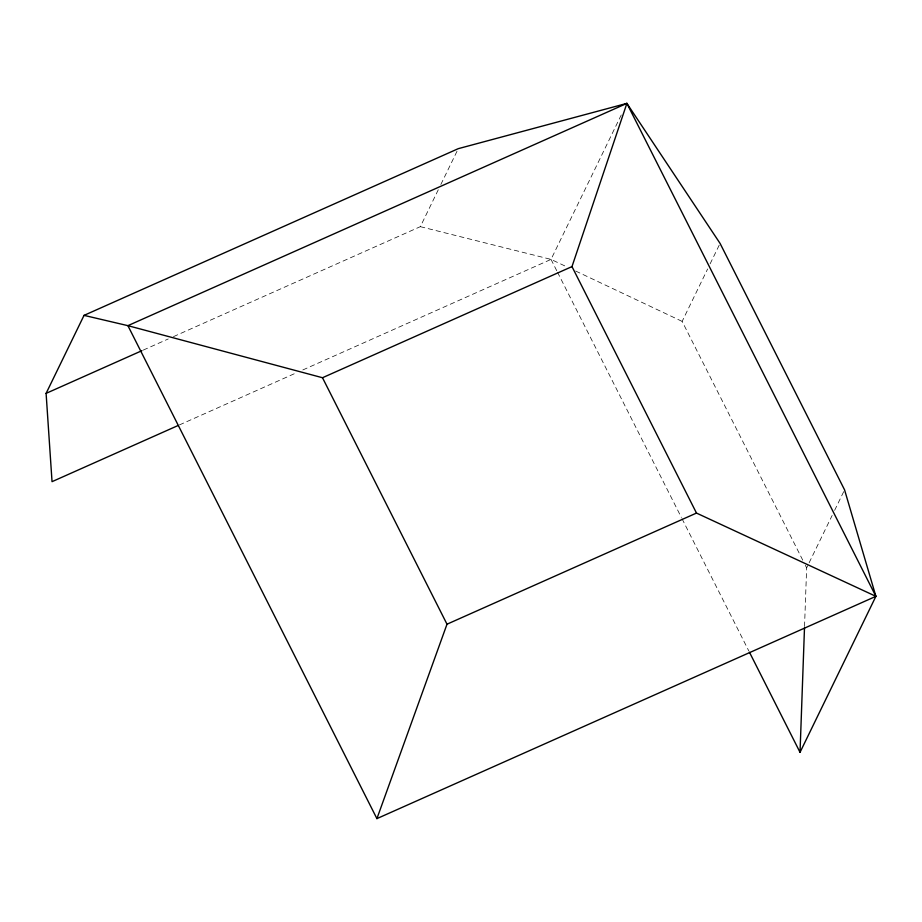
<?xml version="1.0" encoding="UTF-8"?>
<svg xmlns="http://www.w3.org/2000/svg" width="922" height="922" viewBox="0 0 922 922"><rect width="100%" height="100%" fill="white"/><g stroke="black" fill="none" stroke-linecap="round" stroke-linejoin="round"><path stroke-width="0.69" stroke-dasharray="4.61 3.46" d="M804.537 626.511L806.646 567.871L808.513 564.045M173.474 336.634L420.34 226.662L438.376 189.575M440.866 184.469L457.035 151.22M302.842 369.941L551.022 259.393L621.244 114.985M802.751 560.173L682.142 321.398L707.635 268.97M710.124 263.853L720.07 243.396M809.136 562.766L832.14 515.444M834.629 510.339L844.575 489.87M143.267 350.083L168.219 338.973M179.41 424.927L296.273 372.868M420.34 226.662L551.022 259.393L566.604 266.758M575.685 271.056L682.142 321.398M805.344 565.313L806.646 567.871M551.022 259.393L556.853 270.941M557.51 272.232L681.358 517.426M682.015 518.706L748.802 650.932"/><path stroke-width="1.38" d="M749.448 652.211L800.031 752.34L804.491 627.94M800.031 752.34L875.9 596.338L696.49 513.07L571.986 266.596L626.891 103.379L458.28 148.661L84.04 315.37L46.1 393.371L52.035 481.664L178.096 425.515M84.04 315.37L127.904 325.662L376.914 818.621L446.997 624.206L696.49 513.07M376.914 818.621L875.9 596.338L844.575 489.87L720.07 243.396L626.891 103.379L127.904 325.662L322.493 377.732L571.986 266.596M46.1 393.371L141.953 350.671M626.891 103.379L875.9 596.338M322.493 377.732L446.997 624.206"/></g></svg>
